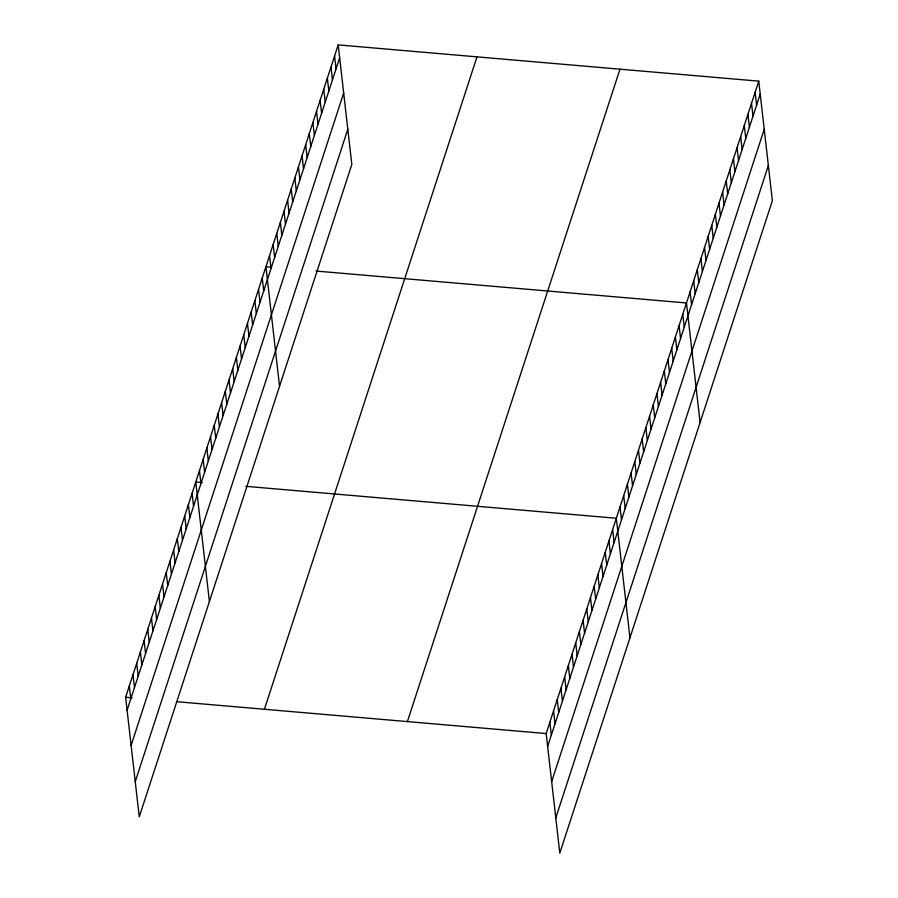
<?xml version="1.0" encoding="UTF-8"?>
<svg xmlns="http://www.w3.org/2000/svg" width="898" height="898" viewBox="0 0 898 898"><rect width="100%" height="100%" fill="white"/><g stroke="black" fill="none" stroke-linecap="round" stroke-linejoin="round"><path stroke-width="1.35" d="M338.198 44.9L351.825 164.446L139.257 816.854L125.63 697.308L338.198 44.9L758.743 81.146L772.37 200.692L559.802 853.1L546.175 733.554L758.743 81.146M127.101 710.206L339.669 57.798M131.108 745.396L343.687 92.999M135.239 781.653L347.818 129.256M264.416 709.263L476.984 56.866M407.4 721.588L619.968 69.191M547.645 746.451L760.213 94.043M551.653 781.642L764.232 129.245M555.783 817.91L768.362 165.501M271.073 267.155L265.931 266.717L279.547 386.263M316.04 271.039L686.476 302.963L700.092 422.509M202.207 482.563L195.775 482.013L209.402 601.559M245.895 486.334L616.32 518.258L629.947 637.805M125.63 697.308L132.051 697.858M177.029 701.731L546.175 733.554M755.139 92.236L756.599 105.133M751.525 103.326L752.995 116.224M747.911 114.416L749.381 127.325M744.296 125.507L745.767 138.415M740.682 136.597L742.152 149.506M737.067 147.687L738.538 160.596M733.453 158.789L734.923 171.686M729.838 169.879L731.309 182.777M726.224 180.969L727.694 193.867M722.609 192.06L724.08 204.957M718.995 203.15L720.465 216.048M715.38 214.24L716.851 227.138M711.766 225.331L713.236 238.228M708.152 236.421L709.622 249.318M704.537 247.511L706.008 260.409M700.934 258.602L702.393 271.499M697.319 269.692L698.79 282.589M693.705 280.782L695.175 293.68M690.091 291.872L691.561 304.77M682.783 314.3L684.254 327.198M679.09 325.626L680.561 338.524M675.397 336.963L676.868 349.861M671.704 348.289L673.174 361.187M668.011 359.627L669.481 372.524M664.318 370.953L665.788 383.85M660.625 382.279L662.095 395.187M656.932 393.616L658.402 406.513M653.25 404.942L654.721 417.851M649.557 416.279L651.028 429.177M645.864 427.605L647.335 440.514M642.171 438.942L643.641 451.84M638.478 450.268L639.948 463.166M634.785 461.606L636.255 474.503M631.092 472.932L632.562 485.829M627.399 484.269L628.869 497.166M623.706 495.595L625.176 508.493M620.013 506.932L621.483 519.83M612.638 529.584L614.097 542.493M608.945 540.922L610.415 553.819M605.252 552.248L606.722 565.156M601.559 563.585L603.029 576.482M597.866 574.911L599.336 587.82M594.173 586.248L595.643 599.146M590.48 597.574L591.95 610.472M586.787 608.911L588.257 621.809M583.094 620.237L584.564 633.135M579.401 631.575L580.871 644.472M575.708 642.901L577.178 655.798M572.026 654.238L573.485 667.135M568.333 665.564L569.803 678.461M564.64 676.89L566.11 689.799M560.947 688.227L562.417 701.125M557.254 699.553L558.724 712.462M553.561 710.89L555.031 723.788M549.868 722.216L551.338 735.125M334.584 55.99L336.054 68.888M330.98 67.081L332.44 79.978M327.366 78.171L328.836 91.068M323.751 89.261L325.222 102.159M320.137 100.352L321.607 113.249M316.523 111.442L317.993 124.351M312.908 122.532L314.379 135.441M309.294 133.622L310.764 146.531M305.679 144.713L307.15 157.621M302.065 155.814L303.535 168.712M298.45 166.905L299.921 179.802M294.836 177.995L296.306 190.892M291.221 189.085L292.692 201.983M287.607 200.175L289.077 213.073M283.993 211.266L285.463 224.163M280.378 222.356L281.849 235.254M276.775 233.446L278.234 246.344M273.16 244.537L274.631 257.434M269.546 255.627L271.016 268.524M262.238 278.043L263.709 290.952M258.545 289.381L260.016 302.278M254.852 300.707L256.323 313.615M251.159 312.044L252.63 324.941M247.466 323.37L248.937 336.279M243.773 334.707L245.244 347.605M240.08 346.033L241.551 358.931M236.387 357.37L237.858 370.268M232.705 368.696L234.165 381.594M229.012 380.034L230.483 392.931M225.319 391.36L226.79 404.257M221.626 402.697L223.097 415.594M217.933 414.023L219.404 426.92M214.24 425.349L215.711 438.258M210.547 436.686L212.018 449.584M206.854 448.012L208.325 460.921M203.161 459.349L204.632 472.247M199.468 470.675L200.939 483.584M192.082 493.339L193.553 506.236M188.4 504.676L189.871 517.574M184.707 516.002L186.178 528.9M181.014 527.339L182.485 540.237M177.321 538.665L178.792 551.563M173.628 550.003L175.099 562.9M169.935 561.329L171.406 574.226M166.242 572.666L167.713 585.563M162.549 583.992L164.02 596.889M158.856 595.318L160.327 608.227M155.163 606.655L156.634 619.553M151.47 617.981L152.941 630.89M147.788 629.318L149.248 642.216M144.095 640.644L145.566 653.553M140.402 651.982L141.873 664.879M136.709 663.308L138.18 676.205M133.016 674.645L134.487 687.542M129.323 685.971L130.794 698.869"/></g></svg>
